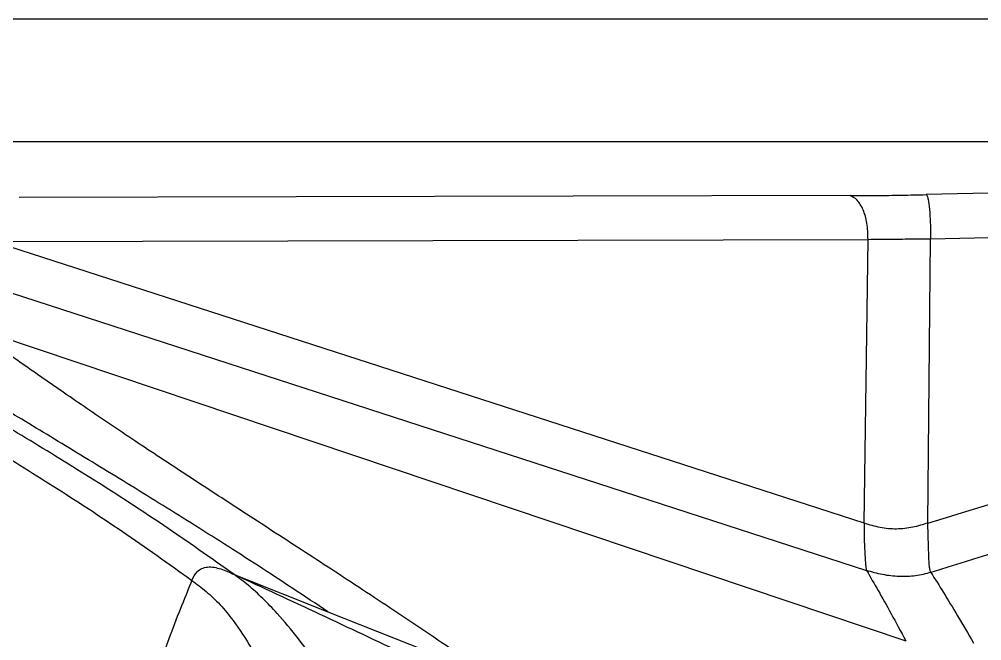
# Model space of a CAD drawing. Extents: x 400 to 501, y 484 to 634.
# Drawn here: x 426.1 to 433.55, y 584.44 to 589.26 of the extents above; entities that cross this region are included whole.
import ezdxf

# ---------------------------------------------------------------- set-up
doc = ezdxf.new("R2010")
doc.units = 0
doc.header["$MEASUREMENT"] = 0
doc.layers.add('DIM', color=3, linetype='Continuous')
doc.layers.add('GEOMETRY', color=3, linetype='Continuous', lineweight=25)

# ---------------------------------------------------------------- blocks, each defined once
blk = doc.blocks.new('2026 GRANDEE')
at = {"layer": 'GEOMETRY', "ltscale": 16}
for p, q in [((-14.2311, -7.5845), (-26.0003, -7.5845)), ((-26.0003, -8.5297), (-14.6538, -8.5297)), ((-16.0459, -8.9116), (-17.3059, -8.9423)), ((-17.8953, -8.95), (-24.3271, -8.9657)), ((-24.5324, -9.305), (-17.7565, -9.2885)), ((-17.7857, -11.4858), (-24.5324, -9.305)), ((-17.7857, -11.4858), (-17.7565, -9.2885)), ((-17.2935, -11.4851), (-17.2734, -9.2841)), ((-17.2734, -9.2841), (-15.9497, -9.2518)), ((-24.7381, -9.5894), (-17.7676, -11.852)), ((-24.7378, -9.9512), (-17.4643, -12.396)), ((-22.664, -11.8829), (-21.9388, -12.171))]:
    blk.add_line(p, q, dxfattribs=at)
at = {"layer": 'GEOMETRY', "ltscale": 16, "flags": 128}
blk.add_lwpolyline([(-21.9388, -12.171), (-21.3063, -12.4223), (-20.6737, -12.6736)], dxfattribs=at)
at = {"layer": 'GEOMETRY', "ltscale": 16}
for points, knots in [([(-17.8953, -8.95), (-17.8292, -8.9497), (-17.6948, -8.9491), (-17.497, -8.9465), (-17.3689, -8.9436), (-17.3059, -8.9423)], [0, 0, 0, 0, 0.330165, 0.670886, 1, 1, 1, 1]), ([(-17.7565, -9.2885), (-17.7579, -9.2456), (-17.7606, -9.1594), (-17.7932, -9.0534), (-17.8422, -8.9743), (-17.8771, -8.9583), (-17.8953, -8.95)], [0, 0, 0, 0, 0.236328, 0.474382, 0.726743, 1, 1, 1, 1]), ([(-17.3059, -8.9423), (-17.3033, -8.9454), (-17.2983, -8.9516), (-17.2893, -8.9846), (-17.2803, -9.0493), (-17.2736, -9.1567), (-17.2735, -9.2417), (-17.2734, -9.2841)], [0, 0, 0, 0, 0.140233, 0.274257, 0.524894, 0.762787, 1, 1, 1, 1]), ([(-17.7565, -9.2885), (-17.702, -9.2877), (-17.5914, -9.2861), (-17.4293, -9.2856), (-17.3248, -9.2846), (-17.2734, -9.2841)], [0, 0, 0, 0, 0.3302541, 0.6705235, 1, 1, 1, 1]), ([(-27.3106, -9.3667), (-27.1837, -9.433), (-26.93, -9.5656), (-26.51, -9.7889), (-26.0633, -10.0304), (-25.5892, -10.2922), (-25.0946, -10.5731), (-24.5836, -10.874), (-24.061, -11.1972), (-23.529, -11.5444), (-23.17, -11.8004), (-22.9905, -11.9283)], [0, 0, 0, 0, 0.112, 0.223985, 0.335959, 0.447931, 0.559909, 0.6699, 0.779953, 0.890016, 1, 1, 1, 1]), ([(-22.664, -11.8829), (-22.8459, -11.7545), (-23.2099, -11.4976), (-23.7489, -11.149), (-24.2774, -10.8233), (-24.7901, -10.5205), (-25.2794, -10.2401), (-25.7427, -9.9806), (-26.1768, -9.7419), (-26.5852, -9.5207), (-26.8323, -9.3893), (-26.9559, -9.3236)], [0, 0, 0, 0, 0.111982, 0.224047, 0.336099, 0.448088, 0.560067, 0.67004, 0.780014, 0.89, 1, 1, 1, 1]), ([(-21.9388, -12.171), (-22.1192, -12.0511), (-22.4798, -11.8114), (-22.9969, -11.4836), (-23.4958, -11.1743), (-23.9724, -10.8844), (-24.4223, -10.6125), (-24.8399, -10.3593), (-25.2236, -10.1239), (-25.578, -9.905), (-25.911, -9.6998), (-26.1154, -9.576), (-26.2176, -9.5142)], [0, 0, 0, 0, 0.0999744, 0.1999172, 0.2999147, 0.4000341, 0.5002067, 0.6002358, 0.7000642, 0.7999632, 0.8999854, 1, 1, 1, 1]), ([(-20.6737, -12.6736), (-20.8438, -12.5565), (-21.1838, -12.3223), (-21.6717, -11.9994), (-22.1444, -11.6905), (-22.5988, -11.3958), (-23.0315, -11.114), (-23.4367, -10.8465), (-23.8089, -10.5951), (-24.1466, -10.3618), (-24.4568, -10.1451), (-24.6441, -10.0158), (-24.7378, -9.9512)], [0, 0, 0, 0, 0.099975, 0.199919, 0.299918, 0.400039, 0.500214, 0.600245, 0.700072, 0.799967, 0.899987, 1, 1, 1, 1]), ([(-17.2935, -11.4851), (-16.979, -11.3891), (-16.3504, -11.1972), (-15.7169, -11.0212), (-15.4003, -10.9333)], [0, 0, 0, 0, 0.500319, 1, 1, 1, 1]), ([(-15.119, -11.2363), (-15.483, -11.3373), (-16.2033, -11.5372), (-16.9172, -11.758), (-17.2703, -11.8673)], [0, 0, 0, 0, 0.505273, 1, 1, 1, 1]), ([(-17.7857, -11.4858), (-17.7861, -11.5332), (-17.787, -11.6234), (-17.7809, -11.7349), (-17.7758, -11.8024), (-17.7722, -11.839), (-17.7692, -11.8476), (-17.7676, -11.852)], [0, 0, 0, 0, 0.262342, 0.498808, 0.734599, 0.862832, 1, 1, 1, 1]), ([(-17.2935, -11.4851), (-17.3321, -11.4969), (-17.4095, -11.5206), (-17.5347, -11.5356), (-17.6635, -11.5243), (-17.745, -11.4986), (-17.7857, -11.4858)], [0, 0, 0, 0, 0.250973, 0.502682, 0.752217, 1, 1, 1, 1]), ([(-17.2703, -11.8673), (-17.2722, -11.8626), (-17.2759, -11.8535), (-17.283, -11.8151), (-17.2866, -11.7456), (-17.2887, -11.6511), (-17.2922, -11.5618), (-17.293, -11.5112), (-17.2935, -11.4851)], [0, 0, 0, 0, 0.135952, 0.263704, 0.500501, 0.736244, 0.863859, 1, 1, 1, 1]), ([(-22.9905, -11.9283), (-22.98, -11.9047), (-22.9643, -11.8696), (-22.9156, -11.8352), (-22.8691, -11.8232), (-22.8177, -11.8258), (-22.7479, -11.8441), (-22.6976, -11.8673), (-22.664, -11.8829)], [0, 0, 0, 0, 0.251868, 0.373445, 0.493957, 0.616962, 0.743557, 1, 1, 1, 1]), ([(-16.8763, -18.0406), (-16.8054, -18.0307), (-16.6635, -18.0107), (-16.4608, -17.964), (-16.287, -17.9034), (-16.1444, -17.8305), (-16.0312, -17.7514), (-15.9358, -17.6597), (-15.8601, -17.5569), (-15.8053, -17.4443), (-15.7713, -17.324), (-15.7568, -17.1983), (-15.7601, -17.0547), (-15.7854, -16.894), (-15.8357, -16.7177), (-15.9166, -16.5126), (-16.0365, -16.2808), (-16.2025, -16.0259), (-16.3951, -15.7779), (-16.6342, -15.5107), (-16.9232, -15.2275), (-17.2617, -14.9318), (-17.6421, -14.6297), (-18.066, -14.3228), (-18.5345, -14.0128), (-19.0195, -13.7162), (-19.5182, -13.4317), (-20.0704, -13.1347), (-20.6762, -12.8258), (-21.334, -12.505), (-21.9972, -12.1911), (-22.4417, -11.9856), (-22.664, -11.8829)], [0, 0, 0, 0, 0.020902, 0.0418582, 0.0628807, 0.0786729, 0.0944594, 0.1102111, 0.1259093, 0.1415875, 0.1572531, 0.1728962, 0.1885039, 0.2092532, 0.2300006, 0.2507677, 0.2819045, 0.3130119, 0.3441051, 0.3752187, 0.4167598, 0.4583697, 0.4999497, 0.5497847, 0.5996604, 0.6495613, 0.6993978, 0.7493139, 0.8118677, 0.8745148, 0.9372502, 1, 1, 1, 1]), ([(-22.0032, -12.603), (-22.0569, -12.5276), (-22.1642, -12.3773), (-22.3118, -12.2024), (-22.4418, -12.0667), (-22.5533, -11.9641), (-22.6272, -11.9098), (-22.664, -11.8829)], [0, 0, 0, 0, 0.251994, 0.502721, 0.669447, 0.835544, 1, 1, 1, 1]), ([(-17.2703, -11.8673), (-17.3093, -11.8774), (-17.3878, -11.8977), (-17.5159, -11.9016), (-17.6439, -11.8877), (-17.7266, -11.8638), (-17.7676, -11.852)], [0, 0, 0, 0, 0.247051, 0.49705, 0.74999, 1, 1, 1, 1]), ([(-17.7676, -11.852), (-17.7384, -11.9026), (-17.6799, -12.0038), (-17.5807, -12.181), (-17.5031, -12.3244), (-17.4643, -12.396)], [0, 0, 0, 0, 0.333489, 0.666844, 1, 1, 1, 1]), ([(-17.2703, -11.8673), (-17.2383, -11.9179), (-17.1742, -12.019), (-17.0662, -12.1964), (-16.9818, -12.3413), (-16.9395, -12.4137)], [0, 0, 0, 0, 0.333491, 0.666843, 1, 1, 1, 1]), ([(-22.9905, -11.9283), (-22.9534, -11.9561), (-22.8787, -12.0118), (-22.7716, -12.1145), (-22.6526, -12.2582), (-22.5264, -12.4514), (-22.4423, -12.6114), (-22.4002, -12.6916)], [0, 0, 0, 0, 0.164195, 0.329771, 0.496531, 0.747743, 1, 1, 1, 1])]:
    blk.add_open_spline(points, degree=3, knots=knots, dxfattribs=at)
at = {"layer": 'GEOMETRY', "color": 4}
blk.add_open_spline([(-22.9905, -11.9283), (-23.0516, -12.0777), (-23.1737, -12.3765), (-23.3236, -12.8466), (-23.4341, -13.3286), (-23.4948, -13.8188), (-23.4926, -14.1485), (-23.4914, -14.3133)], degree=3, knots=[0, 0, 0, 0, 0.200038, 0.400067, 0.600134, 0.800115, 1, 1, 1, 1], dxfattribs=at)

msp = doc.modelspace()

# ---------------------------------------------------------------- block references
at = {"layer": 'DIM'}
msp.add_blockref('2026 GRANDEE', (450.4248, 596.8403), dxfattribs=at)

doc.saveas('drawing.dxf')
